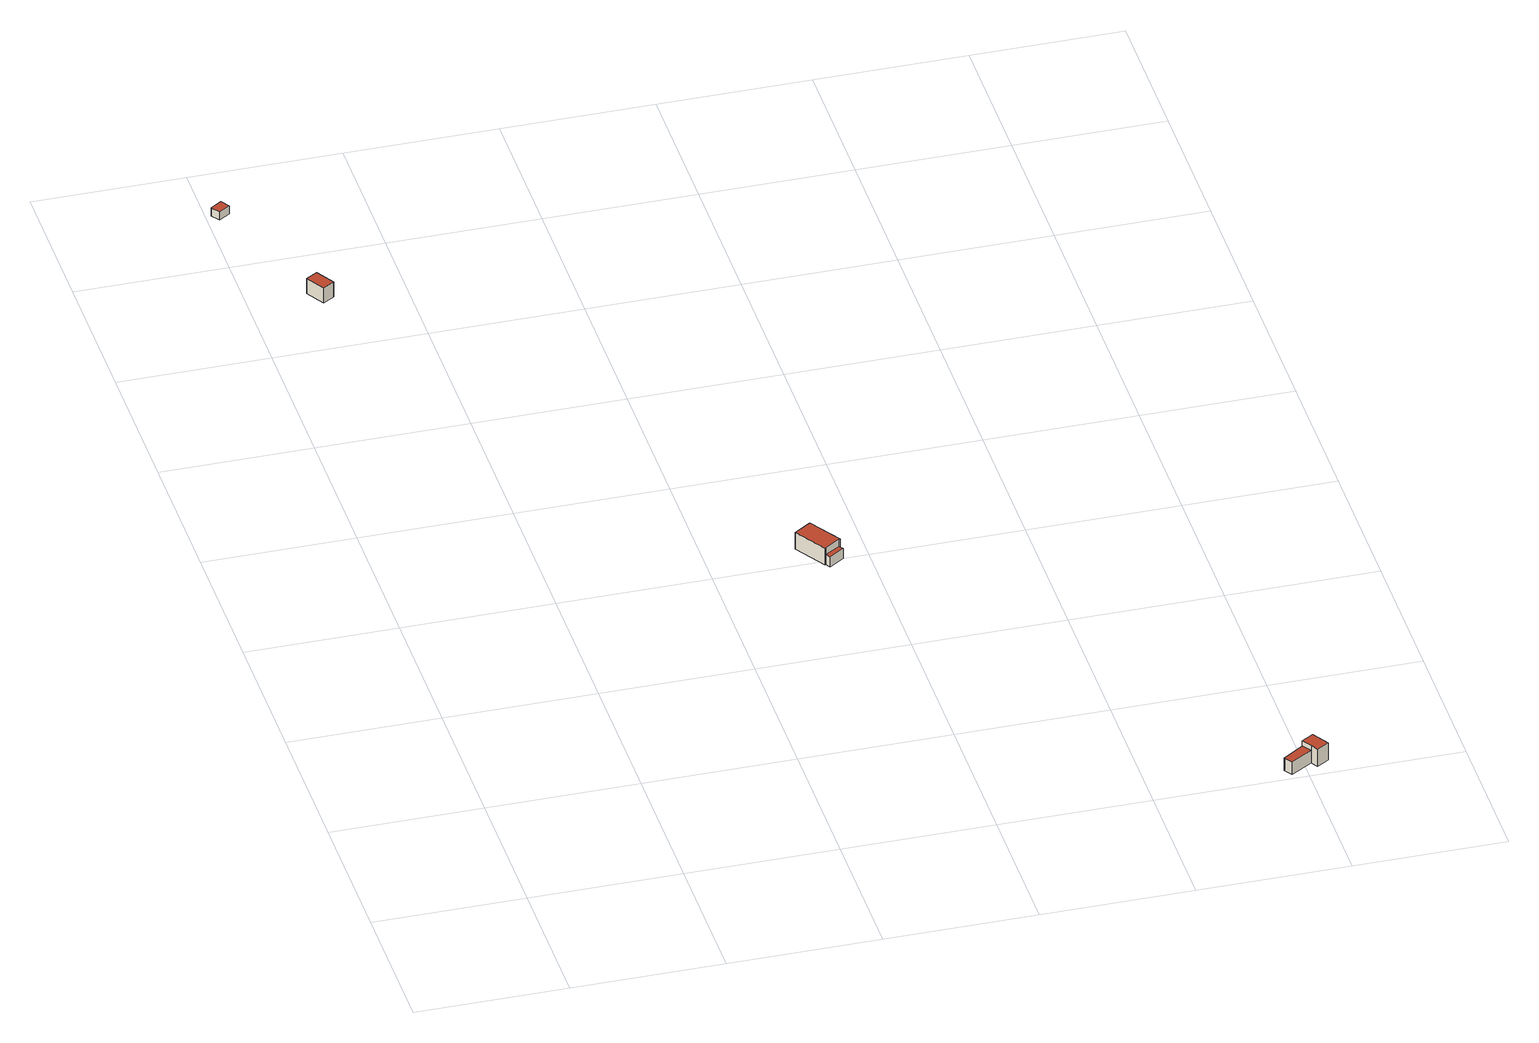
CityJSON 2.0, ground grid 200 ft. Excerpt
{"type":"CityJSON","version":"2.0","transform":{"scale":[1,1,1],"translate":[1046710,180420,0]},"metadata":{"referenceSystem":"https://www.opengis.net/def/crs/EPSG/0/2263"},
"CityObjects":{
"building1":{"type":"Building","attributes":{"name":"Bldg_3511001090","BIN":"4000000"},"geometry":[{"type":"MultiSurface","lod":"2","boundaries":[[[0,1,2,3]],[[4,5,6,7]],[[4,7,3,2]],[[5,4,2,1]],[[6,5,1,0]],[[7,6,0,3]]],"semantics":{"surfaces":[{"type":"GroundSurface"},{"type":"RoofSurface","BIN":"4000000"},{"type":"WallSurface"}],"values":[0,1,2,2,2,2]}}]},
"building2":{"type":"Building","attributes":{"name":"Bldg_3210012537","BIN":"4285106"},"geometry":[{"type":"MultiSurface","lod":"2","boundaries":[[[8,9,10,11]],[[12,13,14,15]],[[12,15,11,10]],[[13,12,10,9]],[[14,13,9,8]],[[15,14,8,11]]],"semantics":{"surfaces":[{"type":"GroundSurface"},{"type":"RoofSurface","BIN":"4285106"},{"type":"WallSurface"}],"values":[0,1,2,2,2,2]}}]},
"building3":{"type":"Building","attributes":{"name":"Bldg_3210003676","BIN":"4285158"},"geometry":[{"type":"MultiSurface","lod":"2","boundaries":[[[16,17,18,19]],[[20,21,22,23,24,25]],[[26,27,28,29,30,31,32,33]],[[16,24,23,17]],[[25,24,33,32]],[[20,25,32,31]],[[21,20,31,30]],[[22,21,30,29]],[[23,22,29,28]],[[18,17,28,27]],[[19,18,27,26]],[[16,19,26,33]]],"semantics":{"surfaces":[{"type":"RoofSurface","BIN":"4285158"},{"type":"GroundSurface"},{"type":"WallSurface"}],"values":[0,0,1,2,2,2,2,2,2,2,2,2]}}]},
"building4":{"type":"Building","attributes":{"name":"Bldg_3210000917","BIN":"4285336"},"geometry":[{"type":"MultiSurface","lod":"2","boundaries":[[[34,35,36,37]],[[38,39,40,41,42,43]],[[44,45,46,47,48,49,50,51]],[[37,41,40,34]],[[35,34,51,50]],[[36,35,50,49]],[[37,36,49,48]],[[42,41,48,47]],[[43,42,47,46]],[[38,43,46,45]],[[39,38,45,44]],[[40,39,44,51]]],"semantics":{"surfaces":[{"type":"RoofSurface","BIN":"4285336"},{"type":"GroundSurface"},{"type":"WallSurface"}],"values":[0,0,1,2,2,2,2,2,2,2,2,2]}}]}
},
"vertices":[
[14,1496,13],[6,1508,13],[21,1518,13],[29,1506,13],[21,1518,25],[6,1508,25],[14,1496,25],[29,1506,25],
[91,1291,13],[76,1316,13],[91,1325,13],[106,1300,13],[91,1325,36],[76,1316,36],[91,1291,36],[106,1300,36],
[562,602,27],[542,589,27],[546,583,27],[566,596,27],[537,646,37],[514,631,37],[541,588,37],[542,589,37],[562,602,37],[564,603,37],[566,596,12],[546,583,12],[542,589,12],[541,588,12],[514,631,12],[537,646,12],[564,603,12],[562,602,12],
[1001,38,28],[973,19,28],[980,8,28],[1009,26,28],[1017,49,35],[1001,39,35],[1001,38,35],[1009,26,35],[1015,16,35],[1031,26,35],[1001,39,9],[1017,49,9],[1031,26,9],[1015,16,9],[1009,26,9],[980,8,9],[973,19,9],[1001,38,9]
]}
